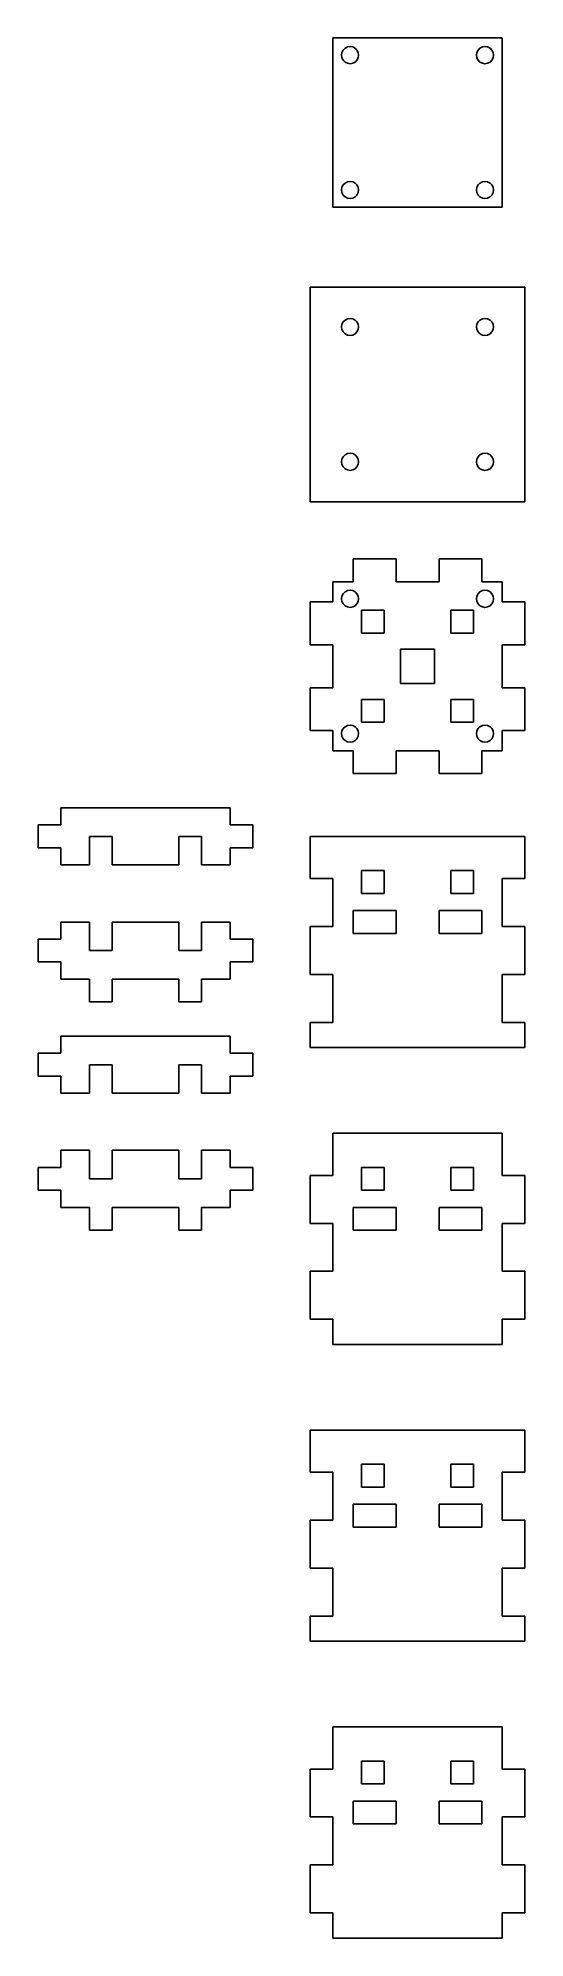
# Model space of a CAD drawing. Header units: metres. Extents: x -48 to 38, y -204 to 129.
import ezdxf

# ---------------------------------------------------------------- set-up
doc = ezdxf.new("R2010")
doc.units = ezdxf.units.M

msp = doc.modelspace()

# ---------------------------------------------------------------- linework, layer by layer
for p, q in [((33.625, 128.875), (4, 128.875)), ((4, 128.875), (4, 99.25)), ((5.57341, 126.339), (5.78647, 126.757)), ((5.78647, 126.757), (6.11832, 127.089)), ((6.11832, 127.089), (6.53647, 127.302)), ((6.53647, 127.302), (7, 127.375)), ((7, 127.375), (7.46352, 127.302)), ((7.46352, 127.302), (7.88167, 127.089)), ((7.88167, 127.089), (8.21352, 126.757)), ((8.21352, 126.757), (8.42657, 126.339)), ((29.1984, 126.339), (29.4115, 126.757)), ((29.4115, 126.757), (29.7433, 127.089)), ((29.7433, 127.089), (30.1615, 127.302)), ((30.1615, 127.302), (30.625, 127.375)), ((30.625, 127.375), (31.0885, 127.302)), ((31.0885, 127.302), (31.5067, 127.089)), ((31.5067, 127.089), (31.8385, 126.757)), ((31.8385, 126.757), (32.0516, 126.339)), ((33.625, 99.25), (33.625, 128.875)), ((5.5, 125.875), (5.57341, 126.339)), ((5.57341, 125.411), (5.5, 125.875)), ((5.78647, 124.993), (5.57341, 125.411)), ((6.11832, 124.661), (5.78647, 124.993)), ((6.53647, 124.448), (6.11832, 124.661)), ((7, 124.375), (6.53647, 124.448)), ((7.46352, 124.448), (7, 124.375)), ((7.88167, 124.661), (7.46352, 124.448)), ((8.21352, 124.993), (7.88167, 124.661)), ((8.42657, 125.411), (8.21352, 124.993)), ((8.42657, 126.339), (8.5, 125.875)), ((8.5, 125.875), (8.42657, 125.411)), ((29.125, 125.875), (29.1984, 126.339)), ((29.1984, 125.411), (29.125, 125.875)), ((29.4115, 124.993), (29.1984, 125.411)), ((29.7433, 124.661), (29.4115, 124.993)), ((30.1615, 124.448), (29.7433, 124.661)), ((30.625, 124.375), (30.1615, 124.448)), ((31.0885, 124.448), (30.625, 124.375)), ((31.5067, 124.661), (31.0885, 124.448)), ((31.8385, 124.993), (31.5067, 124.661)), ((32.0516, 125.411), (31.8385, 124.993)), ((32.0516, 126.339), (32.125, 125.875)), ((32.125, 125.875), (32.0516, 125.411)), ((5.78647, 103.132), (6.11832, 103.464)), ((6.11832, 103.464), (6.53647, 103.677)), ((6.53647, 103.677), (7, 103.75)), ((7, 103.75), (7.46352, 103.677)), ((7.46352, 103.677), (7.88167, 103.464)), ((7.88167, 103.464), (8.21352, 103.132)), ((29.4115, 103.132), (29.7433, 103.464)), ((29.7433, 103.464), (30.1615, 103.677)), ((30.1615, 103.677), (30.625, 103.75)), ((30.625, 103.75), (31.0885, 103.677)), ((31.0885, 103.677), (31.5067, 103.464)), ((31.5067, 103.464), (31.8385, 103.132)), ((5.5, 102.25), (5.57341, 102.714)), ((5.57341, 101.786), (5.5, 102.25)), ((5.57341, 102.714), (5.78647, 103.132)), ((5.78647, 101.368), (5.57341, 101.786)), ((6.11832, 101.036), (5.78647, 101.368)), ((6.53647, 100.823), (6.11832, 101.036)), ((7, 100.75), (6.53647, 100.823)), ((7.46352, 100.823), (7, 100.75)), ((7.88167, 101.036), (7.46352, 100.823)), ((8.21352, 101.368), (7.88167, 101.036)), ((8.21352, 103.132), (8.42657, 102.714)), ((8.42657, 101.786), (8.21352, 101.368)), ((8.42657, 102.714), (8.5, 102.25)), ((8.5, 102.25), (8.42657, 101.786)), ((29.125, 102.25), (29.1984, 102.714)), ((29.1984, 101.786), (29.125, 102.25)), ((29.1984, 102.714), (29.4115, 103.132)), ((29.4115, 101.368), (29.1984, 101.786)), ((29.7433, 101.036), (29.4115, 101.368)), ((30.1615, 100.823), (29.7433, 101.036)), ((30.625, 100.75), (30.1615, 100.823)), ((31.0885, 100.823), (30.625, 100.75)), ((31.5067, 101.036), (31.0885, 100.823)), ((31.8385, 101.368), (31.5067, 101.036)), ((31.8385, 103.132), (32.0516, 102.714)), ((32.0516, 101.786), (31.8385, 101.368)), ((32.0516, 102.714), (32.125, 102.25)), ((32.125, 102.25), (32.0516, 101.786)), ((4, 99.25), (33.625, 99.25)), ((37.625, 85.25), (0, 85.25)), ((0, 85.25), (0, 47.625)), ((37.625, 47.625), (37.625, 85.25)), ((5.5, 78.25), (5.57341, 78.7135)), ((5.57341, 77.7865), (5.5, 78.25)), ((5.57341, 78.7135), (5.78647, 79.1317)), ((5.78647, 77.3683), (5.57341, 77.7865)), ((5.78647, 79.1317), (6.11832, 79.4635)), ((6.11832, 77.0365), (5.78647, 77.3683)), ((6.11832, 79.4635), (6.53647, 79.6766)), ((6.53647, 76.8234), (6.11832, 77.0365)), ((6.53647, 79.6766), (7, 79.75)), ((7, 76.75), (6.53647, 76.8234)), ((7, 79.75), (7.46352, 79.6766)), ((7.46352, 76.8234), (7, 76.75)), ((7.46352, 79.6766), (7.88167, 79.4635)), ((7.88167, 77.0365), (7.46352, 76.8234)), ((7.88167, 79.4635), (8.21352, 79.1317)), ((8.21352, 77.3683), (7.88167, 77.0365)), ((8.21352, 79.1317), (8.42657, 78.7135)), ((8.42657, 77.7865), (8.21352, 77.3683)), ((8.42657, 78.7135), (8.5, 78.25)), ((8.5, 78.25), (8.42657, 77.7865)), ((29.125, 78.25), (29.1984, 78.7135)), ((29.1984, 77.7865), (29.125, 78.25)), ((29.1984, 78.7135), (29.4115, 79.1317)), ((29.4115, 77.3683), (29.1984, 77.7865)), ((29.4115, 79.1317), (29.7433, 79.4635)), ((29.7433, 77.0365), (29.4115, 77.3683)), ((29.7433, 79.4635), (30.1615, 79.6766)), ((30.1615, 76.8234), (29.7433, 77.0365)), ((30.1615, 79.6766), (30.625, 79.75)), ((30.625, 76.75), (30.1615, 76.8234)), ((30.625, 79.75), (31.0885, 79.6766)), ((31.0885, 76.8234), (30.625, 76.75)), ((31.0885, 79.6766), (31.5067, 79.4635)), ((31.5067, 77.0365), (31.0885, 76.8234)), ((31.5067, 79.4635), (31.8385, 79.1317)), ((31.8385, 77.3683), (31.5067, 77.0365)), ((31.8385, 79.1317), (32.0516, 78.7135)), ((32.0516, 77.7865), (31.8385, 77.3683)), ((32.0516, 78.7135), (32.125, 78.25)), ((32.125, 78.25), (32.0516, 77.7865)), ((5.5, 54.625), (5.57341, 55.0885)), ((5.57341, 54.1615), (5.5, 54.625)), ((5.57341, 55.0885), (5.78647, 55.5067)), ((5.78647, 53.7433), (5.57341, 54.1615)), ((5.78647, 55.5067), (6.11832, 55.8385)), ((6.11832, 53.4115), (5.78647, 53.7433)), ((6.11832, 55.8385), (6.53647, 56.0516)), ((6.53647, 53.1984), (6.11832, 53.4115)), ((6.53647, 56.0516), (7, 56.125)), ((7, 56.125), (7.46352, 56.0516)), ((7.46352, 56.0516), (7.88167, 55.8385)), ((7.88167, 53.4115), (7.46352, 53.1984)), ((7.88167, 55.8385), (8.21352, 55.5067)), ((8.21352, 53.7433), (7.88167, 53.4115)), ((8.21352, 55.5067), (8.42657, 55.0885)), ((8.42657, 54.1615), (8.21352, 53.7433)), ((8.42657, 55.0885), (8.5, 54.625)), ((8.5, 54.625), (8.42657, 54.1615)), ((29.125, 54.625), (29.1984, 55.0885)), ((29.1984, 54.1615), (29.125, 54.625)), ((29.1984, 55.0885), (29.4115, 55.5067)), ((29.4115, 53.7433), (29.1984, 54.1615)), ((29.4115, 55.5067), (29.7433, 55.8385)), ((29.7433, 53.4115), (29.4115, 53.7433)), ((29.7433, 55.8385), (30.1615, 56.0516)), ((30.1615, 53.1984), (29.7433, 53.4115)), ((30.1615, 56.0516), (30.625, 56.125)), ((30.625, 56.125), (31.0885, 56.0516)), ((31.0885, 56.0516), (31.5067, 55.8385)), ((31.5067, 53.4115), (31.0885, 53.1984)), ((31.5067, 55.8385), (31.8385, 55.5067)), ((31.8385, 53.7433), (31.5067, 53.4115)), ((31.8385, 55.5067), (32.0516, 55.0885)), ((32.0516, 54.1615), (31.8385, 53.7433)), ((32.0516, 55.0885), (32.125, 54.625)), ((32.125, 54.625), (32.0516, 54.1615)), ((7, 53.125), (6.53647, 53.1984)), ((7.46352, 53.1984), (7, 53.125)), ((30.625, 53.125), (30.1615, 53.1984)), ((31.0885, 53.1984), (30.625, 53.125)), ((0, 47.625), (37.625, 47.625)), ((15.05, 37.625), (7.52499, 37.625)), ((7.52499, 37.625), (7.52499, 33.625)), ((15.05, 33.625), (15.05, 37.625)), ((30.1, 37.625), (22.575, 37.625)), ((22.575, 37.625), (22.575, 33.625)), ((30.1, 33.625), (30.1, 37.625)), ((7.52499, 33.625), (4, 33.625)), ((4, 33.625), (4, 30.1)), ((22.575, 33.625), (15.05, 33.625)), ((33.625, 33.625), (30.1, 33.625)), ((33.625, 30.1), (33.625, 33.625)), ((4, 30.1), (0, 30.1)), ((0, 30.1), (0, 22.575)), ((5.5, 30.625), (5.57341, 31.0885)), ((5.57341, 30.1615), (5.5, 30.625)), ((5.57341, 31.0885), (5.78647, 31.5067)), ((5.78647, 29.7433), (5.57341, 30.1615)), ((5.78647, 31.5067), (6.11832, 31.8385)), ((6.11832, 31.8385), (6.53647, 32.0516)), ((6.53647, 32.0516), (7, 32.125)), ((7, 32.125), (7.46352, 32.0516)), ((7.46352, 32.0516), (7.88167, 31.8385)), ((7.88167, 31.8385), (8.21352, 31.5067)), ((8.21352, 31.5067), (8.42657, 31.0885)), ((8.42657, 30.1615), (8.21352, 29.7433)), ((8.42657, 31.0885), (8.5, 30.625)), ((8.5, 30.625), (8.42657, 30.1615)), ((29.125, 30.625), (29.1984, 31.0885)), ((29.1984, 30.1615), (29.125, 30.625)), ((29.1984, 31.0885), (29.4115, 31.5067)), ((29.4115, 29.7433), (29.1984, 30.1615)), ((29.4115, 31.5067), (29.7433, 31.8385)), ((29.7433, 31.8385), (30.1615, 32.0516)), ((30.1615, 32.0516), (30.625, 32.125)), ((30.625, 32.125), (31.0885, 32.0516)), ((31.0885, 32.0516), (31.5067, 31.8385)), ((31.5067, 31.8385), (31.8385, 31.5067)), ((31.8385, 31.5067), (32.0516, 31.0885)), ((32.0516, 30.1615), (31.8385, 29.7433)), ((32.0516, 31.0885), (32.125, 30.625)), ((32.125, 30.625), (32.0516, 30.1615)), ((37.625, 30.1), (33.625, 30.1)), ((37.625, 22.575), (37.625, 30.1)), ((6.11832, 29.4115), (5.78647, 29.7433)), ((6.53647, 29.1984), (6.11832, 29.4115)), ((7, 29.125), (6.53647, 29.1984)), ((7.46352, 29.1984), (7, 29.125)), ((7.88167, 29.4115), (7.46352, 29.1984)), ((8.21352, 29.7433), (7.88167, 29.4115)), ((9, 24.625), (9, 28.625)), ((9, 28.625), (13, 28.625)), ((13, 28.625), (13, 24.625)), ((24.625, 24.625), (24.625, 28.625)), ((24.625, 28.625), (28.625, 28.625)), ((28.625, 28.625), (28.625, 24.625)), ((29.7433, 29.4115), (29.4115, 29.7433)), ((30.1615, 29.1984), (29.7433, 29.4115)), ((30.625, 29.125), (30.1615, 29.1984)), ((31.0885, 29.1984), (30.625, 29.125)), ((31.5067, 29.4115), (31.0885, 29.1984)), ((31.8385, 29.7433), (31.5067, 29.4115)), ((13, 24.625), (9, 24.625)), ((28.625, 24.625), (24.625, 24.625)), ((0, 22.575), (4, 22.575)), ((4, 22.575), (4, 15.05)), ((15.8125, 15.8125), (15.8125, 21.8125)), ((15.8125, 21.8125), (21.8125, 21.8125)), ((21.8125, 21.8125), (21.8125, 15.8125)), ((33.625, 15.05), (33.625, 22.575)), ((33.625, 22.575), (37.625, 22.575)), ((4, 15.05), (0, 15.05)), ((0, 15.05), (0, 7.52499)), ((21.8125, 15.8125), (15.8125, 15.8125)), ((37.625, 15.05), (33.625, 15.05)), ((37.625, 7.52499), (37.625, 15.05)), ((9, 9), (9, 13)), ((9, 13), (13, 13)), ((13, 13), (13, 9)), ((24.625, 9), (24.625, 13)), ((24.625, 13), (28.625, 13)), ((28.625, 13), (28.625, 9)), ((0, 7.52499), (4, 7.52499)), ((4, 7.52499), (4, 4)), ((5.5, 7), (5.57341, 7.46352)), ((5.57341, 6.53647), (5.5, 7)), ((5.57341, 7.46352), (5.78647, 7.88167)), ((5.78647, 7.88167), (6.11832, 8.21352)), ((6.11832, 8.21352), (6.53647, 8.42657)), ((6.53647, 8.42657), (7, 8.5)), ((7, 8.5), (7.46352, 8.42657)), ((7.46352, 8.42657), (7.88167, 8.21352)), ((7.88167, 8.21352), (8.21352, 7.88167)), ((8.21352, 7.88167), (8.42657, 7.46352)), ((8.42657, 7.46352), (8.5, 7)), ((8.5, 7), (8.42657, 6.53647)), ((13, 9), (9, 9)), ((28.625, 9), (24.625, 9)), ((29.125, 7), (29.1984, 7.46352)), ((29.1984, 6.53647), (29.125, 7)), ((29.1984, 7.46352), (29.4115, 7.88167)), ((29.4115, 7.88167), (29.7433, 8.21352)), ((29.7433, 8.21352), (30.1615, 8.42657)), ((30.1615, 8.42657), (30.625, 8.5)), ((30.625, 8.5), (31.0885, 8.42657)), ((31.0885, 8.42657), (31.5067, 8.21352)), ((31.5067, 8.21352), (31.8385, 7.88167)), ((31.8385, 7.88167), (32.0516, 7.46352)), ((32.0516, 7.46352), (32.125, 7)), ((32.125, 7), (32.0516, 6.53647)), ((33.625, 4), (33.625, 7.52499)), ((33.625, 7.52499), (37.625, 7.52499)), ((4, 4), (7.52499, 4)), ((5.78647, 6.11832), (5.57341, 6.53647)), ((6.11832, 5.78647), (5.78647, 6.11832)), ((6.53647, 5.57341), (6.11832, 5.78647)), ((7, 5.5), (6.53647, 5.57341)), ((7.46352, 5.57341), (7, 5.5)), ((7.88167, 5.78647), (7.46352, 5.57341)), ((7.52499, 4), (7.52499, 0)), ((8.21352, 6.11832), (7.88167, 5.78647)), ((8.42657, 6.53647), (8.21352, 6.11832)), ((15.05, 4), (22.575, 4)), ((15.05, 0), (15.05, 4)), ((22.575, 4), (22.575, 0)), ((29.4115, 6.11832), (29.1984, 6.53647)), ((29.7433, 5.78647), (29.4115, 6.11832)), ((30.1615, 5.57341), (29.7433, 5.78647)), ((30.1, 0), (30.1, 4)), ((30.1, 4), (33.625, 4)), ((30.625, 5.5), (30.1615, 5.57341)), ((31.0885, 5.57341), (30.625, 5.5)), ((31.5067, 5.78647), (31.0885, 5.57341)), ((31.8385, 6.11832), (31.5067, 5.78647)), ((32.0516, 6.53647), (31.8385, 6.11832)), ((7.52499, 0), (15.05, 0)), ((22.575, 0), (30.1, 0)), ((-14, -6), (-43.625, -6)), ((-43.625, -6), (-43.625, -9)), ((-14, -9), (-14, -6)), ((-43.625, -9), (-47.625, -9)), ((-47.625, -9), (-47.625, -13)), ((-10, -9), (-14, -9)), ((-10, -13), (-10, -9)), ((-47.625, -13), (-43.625, -13)), ((-43.625, -13), (-43.625, -16)), ((-38.625, -11), (-34.625, -11)), ((-38.625, -16), (-38.625, -11)), ((-34.625, -11), (-34.625, -16)), ((-23, -16), (-23, -11)), ((-23, -11), (-19, -11)), ((-19, -11), (-19, -16)), ((-14, -16), (-14, -13)), ((-14, -13), (-10, -13)), ((37.625, -11), (0, -11)), ((0, -11), (0, -18.4)), ((37.625, -18.4), (37.625, -11)), ((-43.625, -16), (-38.625, -16)), ((-34.625, -16), (-23, -16)), ((-19, -16), (-14, -16)), ((0, -18.4), (4, -18.4)), ((4, -18.4), (4, -26.8)), ((9, -21), (9, -17)), ((9, -17), (13, -17)), ((13, -17), (13, -21)), ((24.625, -21), (24.625, -17)), ((24.625, -17), (28.625, -17)), ((28.625, -17), (28.625, -21)), ((33.625, -26.8), (33.625, -18.4)), ((33.625, -18.4), (37.625, -18.4)), ((13, -21), (9, -21)), ((28.625, -21), (24.625, -21)), ((-38.625, -26), (-43.625, -26)), ((-43.625, -26), (-43.625, -29)), ((-38.625, -31), (-38.625, -26)), ((-23, -26), (-34.625, -26)), ((-34.625, -26), (-34.625, -31)), ((-23, -31), (-23, -26)), ((-14, -26), (-19, -26)), ((-19, -26), (-19, -31)), ((-14, -29), (-14, -26)), ((7.52499, -28), (7.52499, -24)), ((7.52499, -24), (15.05, -24)), ((15.05, -24), (15.05, -28)), ((22.575, -28), (22.575, -24)), ((22.575, -24), (30.1, -24)), ((30.1, -24), (30.1, -28)), ((-43.625, -29), (-47.625, -29)), ((-47.625, -29), (-47.625, -33)), ((-10, -29), (-14, -29)), ((-10, -33), (-10, -29)), ((4, -26.8), (0, -26.8)), ((0, -26.8), (0, -35.2)), ((15.05, -28), (7.52499, -28)), ((30.1, -28), (22.575, -28)), ((37.625, -26.8), (33.625, -26.8)), ((37.625, -35.2), (37.625, -26.8)), ((-47.625, -33), (-43.625, -33)), ((-43.625, -33), (-43.625, -36)), ((-34.625, -31), (-38.625, -31)), ((-19, -31), (-23, -31)), ((-14, -36), (-14, -33)), ((-14, -33), (-10, -33)), ((-43.625, -36), (-38.625, -36)), ((-38.625, -36), (-38.625, -40)), ((-34.625, -36), (-23, -36)), ((-34.625, -40), (-34.625, -36)), ((-23, -36), (-23, -40)), ((-19, -40), (-19, -36)), ((-19, -36), (-14, -36)), ((0, -35.2), (4, -35.2)), ((4, -35.2), (4, -43.6)), ((33.625, -43.6), (33.625, -35.2)), ((33.625, -35.2), (37.625, -35.2)), ((-38.625, -40), (-34.625, -40)), ((-23, -40), (-19, -40)), ((-14, -46), (-43.625, -46)), ((-43.625, -46), (-43.625, -49)), ((-14, -49), (-14, -46)), ((4, -43.6), (0, -43.6)), ((0, -43.6), (0, -48)), ((37.625, -43.6), (33.625, -43.6)), ((37.625, -48), (37.625, -43.6)), ((-43.625, -49), (-47.625, -49)), ((-47.625, -49), (-47.625, -53)), ((-10, -49), (-14, -49)), ((-10, -53), (-10, -49)), ((0, -48), (37.625, -48)), ((-47.625, -53), (-43.625, -53)), ((-43.625, -53), (-43.625, -56)), ((-38.625, -51), (-34.625, -51)), ((-38.625, -56), (-38.625, -51)), ((-34.625, -51), (-34.625, -56)), ((-23, -56), (-23, -51)), ((-23, -51), (-19, -51)), ((-19, -51), (-19, -56)), ((-14, -56), (-14, -53)), ((-14, -53), (-10, -53)), ((-43.625, -56), (-38.625, -56)), ((-34.625, -56), (-23, -56)), ((-19, -56), (-14, -56)), ((33.625, -63), (4, -63)), ((4, -63), (4, -70.4)), ((33.625, -70.4), (33.625, -63)), ((-38.625, -66), (-43.625, -66)), ((-43.625, -66), (-43.625, -69)), ((-38.625, -71), (-38.625, -66)), ((-23, -66), (-34.625, -66)), ((-34.625, -66), (-34.625, -71)), ((-23, -71), (-23, -66)), ((-14, -66), (-19, -66)), ((-19, -66), (-19, -71)), ((-14, -69), (-14, -66)), ((-43.625, -69), (-47.625, -69)), ((-47.625, -69), (-47.625, -73)), ((-10, -69), (-14, -69)), ((-10, -73), (-10, -69)), ((9, -73), (9, -69)), ((9, -69), (13, -69)), ((13, -69), (13, -73)), ((24.625, -73), (24.625, -69)), ((24.625, -69), (28.625, -69)), ((28.625, -69), (28.625, -73)), ((-47.625, -73), (-43.625, -73)), ((-43.625, -73), (-43.625, -76)), ((-34.625, -71), (-38.625, -71)), ((-19, -71), (-23, -71)), ((-14, -76), (-14, -73)), ((-14, -73), (-10, -73)), ((4, -70.4), (0, -70.4)), ((0, -70.4), (0, -78.8)), ((13, -73), (9, -73)), ((28.625, -73), (24.625, -73)), ((37.625, -70.4), (33.625, -70.4)), ((37.625, -78.8), (37.625, -70.4)), ((-43.625, -76), (-38.625, -76)), ((-38.625, -76), (-38.625, -80)), ((-34.625, -76), (-23, -76)), ((-34.625, -80), (-34.625, -76)), ((-23, -76), (-23, -80)), ((-19, -80), (-19, -76)), ((-19, -76), (-14, -76)), ((7.52499, -80), (7.52499, -76)), ((7.52499, -76), (15.05, -76)), ((15.05, -76), (15.05, -80)), ((22.575, -80), (22.575, -76)), ((22.575, -76), (30.1, -76)), ((30.1, -76), (30.1, -80)), ((0, -78.8), (4, -78.8)), ((4, -78.8), (4, -87.2)), ((33.625, -87.2), (33.625, -78.8)), ((33.625, -78.8), (37.625, -78.8)), ((-38.625, -80), (-34.625, -80)), ((-23, -80), (-19, -80)), ((15.05, -80), (7.52499, -80)), ((30.1, -80), (22.575, -80)), ((4, -87.2), (0, -87.2)), ((0, -87.2), (0, -95.6)), ((37.625, -87.2), (33.625, -87.2)), ((37.625, -95.6), (37.625, -87.2)), ((0, -95.6), (4, -95.6)), ((4, -95.6), (4, -100)), ((33.625, -95.6), (37.625, -95.6)), ((33.625, -100), (33.625, -95.6)), ((4, -100), (33.625, -100)), ((37.625, -115), (0, -115)), ((0, -115), (0, -122.4)), ((37.625, -122.4), (37.625, -115)), ((0, -122.4), (4, -122.4)), ((4, -122.4), (4, -130.8)), ((9, -125), (9, -121)), ((9, -121), (13, -121)), ((13, -121), (13, -125)), ((24.625, -125), (24.625, -121)), ((24.625, -121), (28.625, -121)), ((28.625, -121), (28.625, -125)), ((33.625, -130.8), (33.625, -122.4)), ((33.625, -122.4), (37.625, -122.4)), ((13, -125), (9, -125)), ((28.625, -125), (24.625, -125)), ((7.52499, -132), (7.52499, -128)), ((7.52499, -128), (15.05, -128)), ((15.05, -128), (15.05, -132)), ((22.575, -132), (22.575, -128)), ((22.575, -128), (30.1, -128)), ((30.1, -128), (30.1, -132)), ((4, -130.8), (0, -130.8)), ((0, -130.8), (0, -139.2)), ((15.05, -132), (7.52499, -132)), ((30.1, -132), (22.575, -132)), ((37.625, -130.8), (33.625, -130.8)), ((37.625, -139.2), (37.625, -130.8)), ((0, -139.2), (4, -139.2)), ((4, -139.2), (4, -147.6)), ((33.625, -147.6), (33.625, -139.2)), ((33.625, -139.2), (37.625, -139.2)), ((4, -147.6), (0, -147.6)), ((0, -147.6), (0, -152)), ((37.625, -147.6), (33.625, -147.6)), ((37.625, -152), (37.625, -147.6)), ((0, -152), (37.625, -152)), ((33.625, -167), (4, -167)), ((4, -167), (4, -174.4)), ((33.625, -174.4), (33.625, -167)), ((9, -177), (9, -173)), ((9, -173), (13, -173)), ((13, -173), (13, -177)), ((24.625, -177), (24.625, -173)), ((24.625, -173), (28.625, -173)), ((28.625, -173), (28.625, -177)), ((4, -174.4), (0, -174.4)), ((0, -174.4), (0, -182.8)), ((37.625, -174.4), (33.625, -174.4)), ((37.625, -182.8), (37.625, -174.4)), ((13, -177), (9, -177)), ((28.625, -177), (24.625, -177)), ((0, -182.8), (4, -182.8)), ((4, -182.8), (4, -191.2)), ((7.52499, -184), (7.52499, -180)), ((7.52499, -180), (15.05, -180)), ((15.05, -180), (15.05, -184)), ((22.575, -184), (22.575, -180)), ((22.575, -180), (30.1, -180)), ((30.1, -180), (30.1, -184)), ((33.625, -191.2), (33.625, -182.8)), ((33.625, -182.8), (37.625, -182.8)), ((15.05, -184), (7.52499, -184)), ((30.1, -184), (22.575, -184)), ((4, -191.2), (0, -191.2)), ((0, -191.2), (0, -199.6)), ((37.625, -191.2), (33.625, -191.2)), ((37.625, -199.6), (37.625, -191.2)), ((0, -199.6), (4, -199.6)), ((4, -199.6), (4, -204)), ((33.625, -199.6), (37.625, -199.6)), ((33.625, -204), (33.625, -199.6)), ((4, -204), (33.625, -204))]:
    msp.add_line(p, q)

doc.saveas('drawing.dxf')
